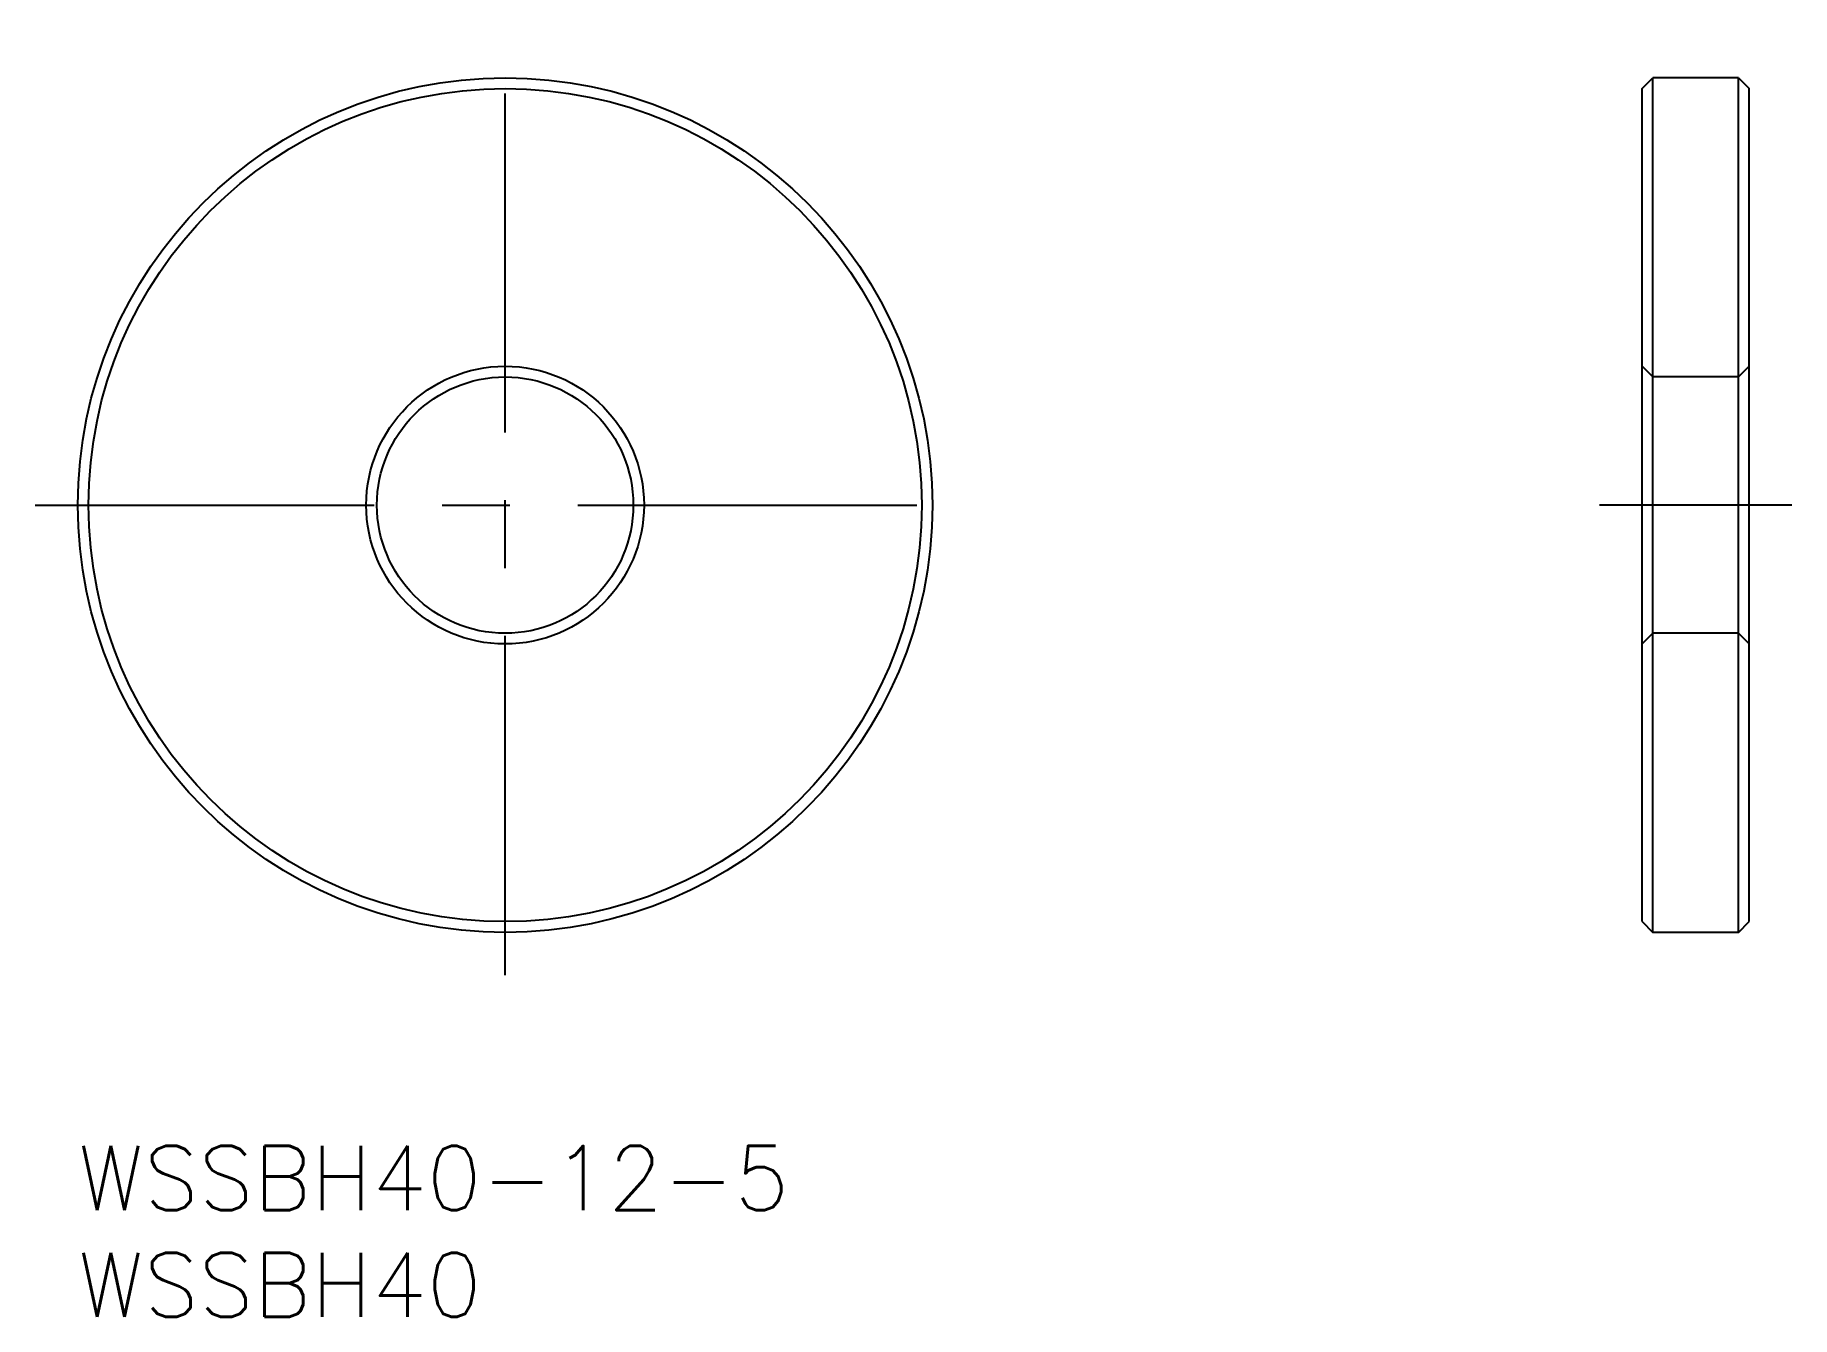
# Model space of a CAD drawing. Extents: x -2 to 80.2, y -8 to 52.
import ezdxf

# ---------------------------------------------------------------- set-up
doc = ezdxf.new("R2010")
doc.units = 0
doc.header["$LTSCALE"] = 0.5
doc.linetypes.add('CENTER', pattern=[50.8, 31.75, -6.35, 6.35, -6.35])
doc.linetypes.add('DASHED', pattern=[19.05, 12.7, -6.35])
for name, color, linetype in [('MSM_CENTER', 1, 'CENTER'), ('MSM_CONTINUOUS', 7, 'CONTINUOUS'), ('MSM_DASHED', 4, 'DASHED'), ('MSM_PART_NUMBER', 7, 'CONTINUOUS')]:
    doc.layers.add(name, color=color, linetype=linetype)
doc.styles.get("Standard").update_dxf_attribs({"font": 'txt.shx', "height": 3, "bigfont": 'bigfont.shx'})

# ---------------------------------------------------------------- blocks, each defined once
blk = doc.blocks.new('*U12')
at = {"layer": 'MSM_PART_NUMBER'}
blk.add_text('WSSBH40-12-5', height=3, dxfattribs=at).set_placement((0, -3))
blk = doc.blocks.new('*U13')
at = {"layer": 'MSM_PART_NUMBER'}
blk.add_text('WSSBH40', height=3, dxfattribs=at).set_placement((0, -8))

msp = doc.modelspace()

# ---------------------------------------------------------------- linework, layer by layer
at = {"layer": 'MSM_CENTER'}
for p, q in [((20, 8), (20, 52)), ((-2, 30), (42, 30)), ((80.228, 30), (71.228, 30))]:
    msp.add_line(p, q, dxfattribs=at)
at = {"layer": 'MSM_CONTINUOUS'}
for p, q in [((73.228, 49.5), (73.728, 50)), ((73.228, 10.5), (73.228, 49.5)), ((73.728, 10), (73.728, 50)), ((77.728, 50), (73.728, 50)), ((77.728, 10), (77.728, 50)), ((77.728, 50), (78.228, 49.5)), ((78.228, 10.5), (78.228, 49.5)), ((73.228, 10.5), (73.728, 10)), ((77.728, 10), (73.728, 10)), ((77.728, 10), (78.228, 10.5))]:
    msp.add_line(p, q, dxfattribs=at)
for radius in [20, 19.5, 6.5, 6]:
    msp.add_circle((20, 30), radius, dxfattribs=at)
at = {"layer": 'MSM_DASHED'}
for p, q in [((73.228, 36.5), (73.728, 36)), ((77.728, 36), (78.228, 36.5)), ((77.728, 36), (73.728, 36)), ((73.228, 23.5), (73.728, 24)), ((77.728, 24), (73.728, 24)), ((77.728, 24), (78.228, 23.5))]:
    msp.add_line(p, q, dxfattribs=at)

# ---------------------------------------------------------------- block references
at = {"layer": 'MSM_CONTINUOUS'}
for name in ['*U12', '*U13']:
    msp.add_blockref(name, (0, 0), dxfattribs=at)

doc.saveas('drawing.dxf')
